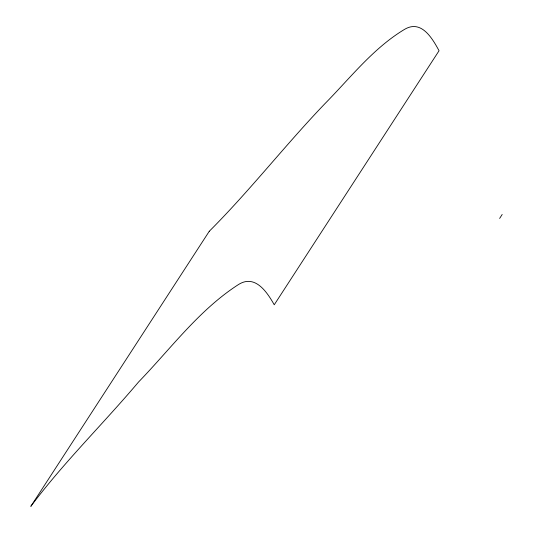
<?xml version="1.0" encoding="UTF-8"?>
<svg xmlns="http://www.w3.org/2000/svg" width="533" height="533" viewBox="0 0 533 533"><rect width="100%" height="100%" fill="white"/><g stroke="black" fill="none" stroke-linecap="round" stroke-linejoin="round"><path stroke-width="0.8" d="M499.634 218.437L502.179 214.466M209.269 231.275L30.821 506.35C63.7 462.431 103.209 423.855 138.573 381.981C170.8 348.695 199.109 309.853 238.498 284.529C255.24 273.975 267.106 292.224 274.248 304.783L439.052 50.742C432.31 38.343 421.343 19.261 404.487 29.408C373.167 48.243 350.321 77.938 324.957 103.642C285.215 145.049 249.837 190.741 209.269 231.275"/></g></svg>
